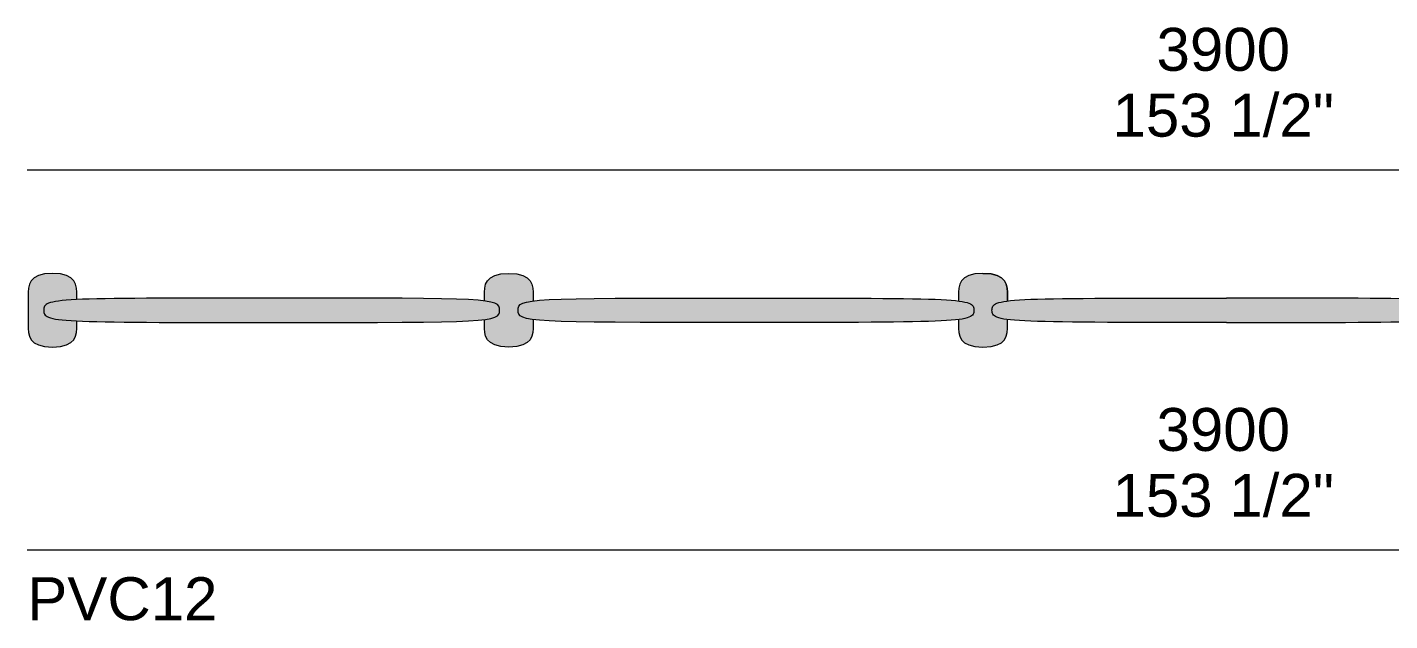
# Model space of a CAD drawing. Header units: millimetres. Extents: x -23380 to 52531, y -5628 to 1041.
# Drawn here: x 24420 to 26639, y -1825 to -857 of the extents above; entities that cross this region are included whole.
import ezdxf

# ---------------------------------------------------------------- set-up
doc = ezdxf.new("R2010")
doc.units = ezdxf.units.MM
for name, color, linetype, lineweight in [('dimensions', 7, 'Continuous', 5), ('drawing', 7, 'Continuous', 5), ('hatch', 9, 'Continuous', 5), ('product codes', 7, 'Continuous', 5)]:
    doc.layers.add(name, color=color, linetype=linetype, lineweight=lineweight)
doc.styles.add('Poliform mm', font='arial.ttf')
doc.styles.add('Poliform pollici', font='arial.ttf')

msp = doc.modelspace()

# ---------------------------------------------------------------- hatches: boundary and pattern name
at = {"layer": 'hatch'}
for points in [[(24501, -1301.4), (24501, -1292.4), (24500.9, -1289.2), (24500.9, -1287.6), (24500.8, -1285.9), (24500.6, -1284.3), (24500.4, -1282.7), (24500.3, -1282), (24500.1, -1281.2), (24500, -1280.4), (24499.8, -1279.6), (24499.6, -1278.8), (24499.4, -1278.1), (24499.2, -1277.3), (24498.9, -1276.6), (24498.6, -1275.8), (24498.3, -1275.1), (24498, -1274.4), (24497.7, -1273.6), (24497.5, -1273.3), (24497.3, -1272.9), (24497.1, -1272.6), (24496.9, -1272.2), (24496.7, -1271.9), (24496.5, -1271.6), (24496.3, -1271.2), (24496, -1270.9), (24495.8, -1270.6), (24495.6, -1270.2), (24495.3, -1269.9), (24495, -1269.6), (24494.8, -1269.3), (24494.5, -1269), (24494.2, -1268.6), (24493.9, -1268.3), (24493.6, -1268), (24493.3, -1267.7), (24493, -1267.4), (24492.7, -1267.1), (24492.4, -1266.9), (24492, -1266.6), (24491.7, -1266.3), (24491.3, -1266), (24490.9, -1265.7), (24490.6, -1265.5), (24490.2, -1265.2), (24489.8, -1264.9), (24489.4, -1264.7), (24488.9, -1264.4), (24488.5, -1264.2), (24488.1, -1264), (24487.6, -1263.7), (24487.2, -1263.5), (24486.2, -1263), (24485.3, -1262.6), (24484.2, -1262.2), (24483.2, -1261.8), (24482, -1261.4), (24480.9, -1261.1), (24479.7, -1260.8), (24478.4, -1260.5), (24477.1, -1260.2), (24475.8, -1259.9), (24474.4, -1259.7), (24472.9, -1259.5), (24471.4, -1259.3), (24469.8, -1259.2), (24468.2, -1259), (24466.6, -1258.9), (24464.8, -1258.9), (24461.2, -1258.8), (24457.6, -1258.9), (24455.9, -1258.9), (24454.2, -1259), (24452.6, -1259.2), (24451.1, -1259.3), (24449.6, -1259.5), (24448.1, -1259.7), (24446.7, -1259.9), (24445.3, -1260.2), (24444, -1260.5), (24442.8, -1260.8), (24441.6, -1261.1), (24440.4, -1261.4), (24439.3, -1261.8), (24438.2, -1262.2), (24437.2, -1262.6), (24436.2, -1263), (24435.3, -1263.5), (24434.8, -1263.7), (24434.4, -1264), (24433.9, -1264.2), (24433.5, -1264.4), (24433.1, -1264.7), (24432.7, -1264.9), (24432.3, -1265.2), (24431.9, -1265.5), (24431.5, -1265.7), (24431.2, -1266), (24430.8, -1266.3), (24430.5, -1266.6), (24430.1, -1266.9), (24429.8, -1267.1), (24429.5, -1267.4), (24429.1, -1267.7), (24428.8, -1268), (24428.5, -1268.3), (24428.2, -1268.6), (24428, -1269), (24427.7, -1269.3), (24427.4, -1269.6), (24427.2, -1269.9), (24426.9, -1270.2), (24426.7, -1270.6), (24426.4, -1270.9), (24426.2, -1271.2), (24426, -1271.6), (24425.8, -1271.9), (24425.5, -1272.2), (24425.3, -1272.6), (24425.2, -1272.9), (24425, -1273.3), (24424.8, -1273.6), (24424.4, -1274.4), (24424.1, -1275.1), (24423.8, -1275.8), (24423.5, -1276.6), (24423.3, -1277.3), (24423.1, -1278.1), (24422.9, -1278.8), (24422.7, -1279.6), (24422.5, -1280.4), (24422.3, -1281.2), (24422.2, -1282), (24422.1, -1282.7), (24421.9, -1284.3), (24421.7, -1285.9), (24421.6, -1287.6), (24421.5, -1289.2), (24421.5, -1292.4), (24421.5, -1345.7), (24421.5, -1348.9), (24421.6, -1350.5), (24421.7, -1352), (24421.9, -1353.6), (24422, -1354.4), (24422.1, -1355.2), (24422.2, -1356), (24422.3, -1356.8), (24422.5, -1357.5), (24422.7, -1358.3), (24422.9, -1359.1), (24423.1, -1359.8), (24423.3, -1360.6), (24423.5, -1361.3), (24423.8, -1362), (24424.1, -1362.8), (24424.4, -1363.5), (24424.8, -1364.2), (24425, -1364.5), (24425.2, -1364.9), (24425.3, -1365.2), (24425.5, -1365.6), (24425.8, -1365.9), (24426, -1366.2), (24426.2, -1366.6), (24426.4, -1366.9), (24426.7, -1367.2), (24426.9, -1367.5), (24427.2, -1367.9), (24427.4, -1368.2), (24427.7, -1368.5), (24428, -1368.8), (24428.2, -1369.1), (24428.5, -1369.4), (24428.8, -1369.7), (24429.1, -1370), (24429.5, -1370.3), (24429.8, -1370.6), (24430.1, -1370.9), (24430.5, -1371.2), (24430.8, -1371.4), (24431.2, -1371.7), (24431.5, -1372), (24431.9, -1372.2), (24432.3, -1372.5), (24432.7, -1372.8), (24433.1, -1373), (24433.5, -1373.3), (24433.9, -1373.5), (24434.4, -1373.7), (24435.3, -1374.2), (24436.2, -1374.6), (24437.2, -1375.1), (24438.2, -1375.5), (24439.3, -1375.9), (24440.4, -1376.2), (24441.6, -1376.6), (24442.8, -1376.9), (24444, -1377.2), (24445.3, -1377.5), (24446.7, -1377.7), (24448.1, -1377.9), (24449.6, -1378.1), (24451.1, -1378.3), (24452.6, -1378.5), (24454.2, -1378.6), (24455.9, -1378.7), (24457.6, -1378.7), (24461.2, -1378.8), (24464.8, -1378.7), (24466.6, -1378.7), (24468.2, -1378.6), (24469.8, -1378.5), (24471.4, -1378.3), (24472.9, -1378.1), (24474.4, -1377.9), (24475.8, -1377.7), (24477.1, -1377.5), (24478.4, -1377.2), (24479.7, -1376.9), (24480.9, -1376.6), (24482, -1376.2), (24483.2, -1375.9), (24484.2, -1375.5), (24485.3, -1375.1), (24486.2, -1374.6), (24487.2, -1374.2), (24488.1, -1373.7), (24488.5, -1373.5), (24488.9, -1373.3), (24489.4, -1373), (24489.8, -1372.8), (24490.2, -1372.5), (24490.6, -1372.2), (24490.9, -1372), (24491.3, -1371.7), (24491.7, -1371.4), (24492, -1371.2), (24492.4, -1370.9), (24492.7, -1370.6), (24493, -1370.3), (24493.3, -1370), (24493.6, -1369.7), (24493.9, -1369.4), (24494.2, -1369.1), (24494.5, -1368.8), (24494.8, -1368.5), (24495, -1368.2), (24495.3, -1367.9), (24495.6, -1367.5), (24495.8, -1367.2), (24496, -1366.9), (24496.3, -1366.6), (24496.5, -1366.2), (24496.7, -1365.9), (24496.9, -1365.6), (24497.1, -1365.2), (24497.3, -1364.9), (24497.5, -1364.5), (24497.7, -1364.2), (24498, -1363.5), (24498.3, -1362.8), (24498.6, -1362), (24498.9, -1361.3), (24499.2, -1360.6), (24499.4, -1359.8), (24499.6, -1359.1), (24499.8, -1358.3), (24500, -1357.5), (24500.1, -1356.8), (24500.3, -1356), (24500.4, -1355.2), (24500.5, -1354.4), (24500.6, -1353.6), (24500.8, -1352), (24500.9, -1350.5), (24500.9, -1348.9), (24501, -1345.7), (24501, -1336.3), (24484.2, -1335.3), (24477.3, -1334.6), (24471.3, -1333.9), (24468.6, -1333.6), (24466.1, -1333.2), (24463.8, -1332.8), (24461.7, -1332.3), (24459.8, -1331.9), (24458.9, -1331.6), (24458.1, -1331.4), (24457.3, -1331.2), (24456.5, -1330.9), (24455.7, -1330.7), (24455, -1330.4), (24454.4, -1330.1), (24453.8, -1329.9), (24453.2, -1329.6), (24452.6, -1329.3), (24452.1, -1329), (24451.8, -1328.9), (24451.6, -1328.7), (24451.4, -1328.6), (24451.1, -1328.4), (24450.9, -1328.3), (24450.7, -1328.1), (24450.5, -1328), (24450.3, -1327.8), (24450.1, -1327.6), (24449.9, -1327.5), (24449.8, -1327.3), (24449.6, -1327.2), (24449.4, -1327), (24449.3, -1326.8), (24449.1, -1326.7), (24449, -1326.5), (24448.8, -1326.3), (24448.7, -1326.2), (24448.6, -1326), (24448.5, -1325.8), (24448.3, -1325.6), (24448.2, -1325.5), (24448.1, -1325.3), (24448, -1325.1), (24447.9, -1324.9), (24447.8, -1324.7), (24447.8, -1324.5), (24447.7, -1324.3), (24447.6, -1324.2), (24447.5, -1324), (24447.5, -1323.8), (24447.4, -1323.6), (24447.3, -1323.4), (24447.3, -1323.2), (24447.2, -1323), (24447.2, -1322.8), (24447.1, -1322.6), (24447.1, -1322.4), (24447, -1322), (24447, -1321.5), (24446.9, -1321.1), (24446.9, -1320.7), (24446.9, -1320.2), (24446.9, -1319.8), (24446.8, -1318.9), (24446.9, -1317.9), (24446.9, -1317.5), (24446.9, -1317), (24446.9, -1316.6), (24447, -1316.2), (24447, -1315.8), (24447.1, -1315.3), (24447.1, -1315.1), (24447.2, -1314.9), (24447.2, -1314.7), (24447.3, -1314.5), (24447.3, -1314.3), (24447.4, -1314.1), (24447.5, -1313.9), (24447.5, -1313.7), (24447.6, -1313.6), (24447.7, -1313.4), (24447.8, -1313.2), (24447.8, -1313), (24447.9, -1312.8), (24448, -1312.6), (24448.1, -1312.4), (24448.2, -1312.3), (24448.3, -1312.1), (24448.5, -1311.9), (24448.6, -1311.7), (24448.7, -1311.6), (24448.8, -1311.4), (24449, -1311.2), (24449.1, -1311), (24449.3, -1310.9), (24449.4, -1310.7), (24449.6, -1310.5), (24449.8, -1310.4), (24449.9, -1310.2), (24450.1, -1310.1), (24450.3, -1309.9), (24450.5, -1309.7), (24450.7, -1309.6), (24450.9, -1309.4), (24451.1, -1309.3), (24451.4, -1309.1), (24451.6, -1309), (24451.8, -1308.8), (24452.1, -1308.7), (24452.6, -1308.4), (24453.2, -1308.1), (24453.8, -1307.8), (24454.4, -1307.6), (24455, -1307.3), (24455.7, -1307), (24456.5, -1306.8), (24457.3, -1306.5), (24458.1, -1306.3), (24458.9, -1306.1), (24459.8, -1305.8), (24461.7, -1305.4), (24463.8, -1304.9), (24466.1, -1304.5), (24468.6, -1304.1), (24471.3, -1303.8), (24477.3, -1303.1), (24484.2, -1302.5)], [(25164.6, -1334.1), (25164.6, -1345.7), (25164.7, -1348.9), (25164.8, -1350.5), (25164.9, -1352), (25165.1, -1353.6), (25165.1, -1354.4), (25165.3, -1355.2), (25165.4, -1356), (25165.5, -1356.8), (25165.7, -1357.5), (25165.8, -1358.3), (25166, -1359.1), (25166.3, -1359.8), (25166.5, -1360.6), (25166.7, -1361.3), (25167, -1362), (25167.3, -1362.8), (25167.6, -1363.5), (25168, -1364.2), (25168.1, -1364.5), (25168.3, -1364.9), (25168.5, -1365.2), (25168.7, -1365.6), (25168.9, -1365.9), (25169.2, -1366.2), (25169.4, -1366.6), (25169.6, -1366.9), (25169.8, -1367.2), (25170.1, -1367.5), (25170.3, -1367.9), (25170.6, -1368.2), (25170.9, -1368.5), (25171.1, -1368.8), (25171.4, -1369.1), (25171.7, -1369.4), (25172, -1369.7), (25172.3, -1370), (25172.6, -1370.3), (25173, -1370.6), (25173.3, -1370.9), (25173.6, -1371.2), (25174, -1371.4), (25174.3, -1371.7), (25174.7, -1372), (25175.1, -1372.2), (25175.5, -1372.5), (25175.9, -1372.8), (25176.3, -1373), (25176.7, -1373.3), (25177.1, -1373.5), (25177.6, -1373.7), (25178.5, -1374.2), (25179.4, -1374.6), (25180.4, -1375.1), (25181.4, -1375.5), (25182.5, -1375.9), (25183.6, -1376.2), (25184.8, -1376.6), (25186, -1376.9), (25187.2, -1377.2), (25188.5, -1377.5), (25189.9, -1377.7), (25191.3, -1377.9), (25192.7, -1378.1), (25194.2, -1378.3), (25195.8, -1378.5), (25197.4, -1378.6), (25199.1, -1378.7), (25200.8, -1378.7), (25204.4, -1378.8), (25208, -1378.7), (25209.8, -1378.7), (25211.4, -1378.6), (25213, -1378.5), (25214.6, -1378.3), (25216.1, -1378.1), (25217.6, -1377.9), (25219, -1377.7), (25220.3, -1377.5), (25221.6, -1377.2), (25222.9, -1376.9), (25224.1, -1376.6), (25225.2, -1376.2), (25226.3, -1375.9), (25227.4, -1375.5), (25228.4, -1375.1), (25229.4, -1374.6), (25230.4, -1374.2), (25231.3, -1373.7), (25231.7, -1373.5), (25232.1, -1373.3), (25232.6, -1373), (25233, -1372.8), (25233.4, -1372.5), (25233.7, -1372.2), (25234.1, -1372), (25234.5, -1371.7), (25234.8, -1371.4), (25235.2, -1371.2), (25235.5, -1370.9), (25235.9, -1370.6), (25236.2, -1370.3), (25236.5, -1370), (25236.8, -1369.7), (25237.1, -1369.4), (25237.4, -1369.1), (25237.7, -1368.8), (25238, -1368.5), (25238.2, -1368.2), (25238.5, -1367.9), (25238.7, -1367.5), (25239, -1367.2), (25239.2, -1366.9), (25239.5, -1366.6), (25239.7, -1366.2), (25239.9, -1365.9), (25240.1, -1365.6), (25240.3, -1365.2), (25240.5, -1364.9), (25240.7, -1364.5), (25240.9, -1364.2), (25241.2, -1363.5), (25241.5, -1362.8), (25241.8, -1362), (25242.1, -1361.3), (25242.4, -1360.6), (25242.6, -1359.8), (25242.8, -1359.1), (25243, -1358.3), (25243.2, -1357.5), (25243.3, -1356.8), (25243.5, -1356), (25243.6, -1355.2), (25243.7, -1354.4), (25243.8, -1353.6), (25243.9, -1352), (25244, -1350.5), (25244.1, -1348.9), (25244.2, -1345.7), (25244.2, -1334.1), (25240.2, -1333.6), (25236.7, -1333), (25235.1, -1332.6), (25233.6, -1332.3), (25232.1, -1332), (25230.8, -1331.6), (25229.6, -1331.2), (25228.5, -1330.9), (25227.9, -1330.7), (25227.4, -1330.5), (25226.9, -1330.3), (25226.5, -1330), (25226, -1329.8), (25225.6, -1329.6), (25225.2, -1329.4), (25224.8, -1329.2), (25224.4, -1329), (25224, -1328.7), (25223.7, -1328.5), (25223.4, -1328.3), (25223.1, -1328), (25222.8, -1327.8), (25222.6, -1327.7), (25222.5, -1327.6), (25222.4, -1327.4), (25222.2, -1327.3), (25222.1, -1327.2), (25222, -1327.1), (25221.9, -1326.9), (25221.8, -1326.8), (25221.7, -1326.7), (25221.5, -1326.6), (25221.4, -1326.4), (25221.3, -1326.3), (25221.2, -1326.2), (25221.2, -1326), (25221.1, -1325.9), (25221, -1325.8), (25220.9, -1325.6), (25220.8, -1325.5), (25220.7, -1325.4), (25220.7, -1325.2), (25220.6, -1325.1), (25220.5, -1324.9), (25220.4, -1324.8), (25220.4, -1324.6), (25220.3, -1324.5), (25220.3, -1324.4), (25220.1, -1324.1), (25220, -1323.8), (25220, -1323.5), (25219.9, -1323.2), (25219.8, -1322.9), (25219.7, -1322.6), (25219.7, -1322.2), (25219.6, -1321.9), (25219.6, -1321.6), (25219.6, -1321.3), (25219.5, -1320.9), (25219.5, -1320.3), (25219.5, -1319.6), (25219.4, -1318.9), (25219.5, -1318.1), (25219.5, -1317.5), (25219.5, -1316.8), (25219.6, -1316.4), (25219.6, -1316.1), (25219.6, -1315.8), (25219.7, -1315.5), (25219.7, -1315.2), (25219.8, -1314.8), (25219.9, -1314.5), (25220, -1314.2), (25220, -1313.9), (25220.1, -1313.6), (25220.3, -1313.3), (25220.3, -1313.2), (25220.4, -1313.1), (25220.4, -1312.9), (25220.5, -1312.8), (25220.6, -1312.6), (25220.7, -1312.5), (25220.7, -1312.4), (25220.8, -1312.2), (25220.9, -1312.1), (25221, -1311.9), (25221.1, -1311.8), (25221.2, -1311.7), (25221.2, -1311.5), (25221.3, -1311.4), (25221.4, -1311.3), (25221.5, -1311.2), (25221.7, -1311), (25221.8, -1310.9), (25221.9, -1310.8), (25222, -1310.6), (25222.1, -1310.5), (25222.2, -1310.4), (25222.4, -1310.3), (25222.5, -1310.1), (25222.6, -1310), (25222.8, -1309.9), (25223.1, -1309.7), (25223.4, -1309.4), (25223.7, -1309.2), (25224, -1309), (25224.4, -1308.7), (25224.8, -1308.5), (25225.2, -1308.3), (25225.6, -1308.1), (25226, -1307.9), (25226.5, -1307.7), (25226.9, -1307.5), (25227.4, -1307.3), (25227.9, -1307.1), (25228.5, -1306.9), (25229.6, -1306.5), (25230.8, -1306.1), (25232.1, -1305.8), (25233.6, -1305.4), (25235.1, -1305.1), (25236.7, -1304.8), (25240.2, -1304.1), (25244.2, -1303.6), (25244.2, -1295.6), (25244.2, -1292.4), (25244.1, -1289.2), (25244, -1287.6), (25243.9, -1285.9), (25243.8, -1284.3), (25243.6, -1282.7), (25243.5, -1282), (25243.3, -1281.2), (25243.2, -1280.4), (25243, -1279.6), (25242.8, -1278.8), (25242.6, -1278.1), (25242.4, -1277.3), (25242.1, -1276.6), (25241.8, -1275.8), (25241.5, -1275.1), (25241.2, -1274.4), (25240.9, -1273.6), (25240.7, -1273.3), (25240.5, -1272.9), (25240.3, -1272.6), (25240.1, -1272.2), (25239.9, -1271.9), (25239.7, -1271.6), (25239.5, -1271.2), (25239.2, -1270.9), (25239, -1270.6), (25238.7, -1270.2), (25238.5, -1269.9), (25238.2, -1269.6), (25238, -1269.3), (25237.7, -1269), (25237.4, -1268.6), (25237.1, -1268.3), (25236.8, -1268), (25236.5, -1267.7), (25236.2, -1267.4), (25235.9, -1267.1), (25235.5, -1266.9), (25235.2, -1266.6), (25234.8, -1266.3), (25234.5, -1266), (25234.1, -1265.7), (25233.7, -1265.5), (25233.4, -1265.2), (25233, -1264.9), (25232.6, -1264.7), (25232.1, -1264.4), (25231.7, -1264.2), (25231.3, -1264), (25230.8, -1263.7), (25230.4, -1263.5), (25229.4, -1263), (25228.4, -1262.6), (25227.4, -1262.2), (25226.3, -1261.8), (25225.2, -1261.4), (25224.1, -1261.1), (25222.9, -1260.8), (25221.6, -1260.5), (25220.3, -1260.2), (25219, -1259.9), (25217.6, -1259.7), (25216.1, -1259.5), (25214.6, -1259.3), (25213, -1259.2), (25211.4, -1259), (25209.8, -1258.9), (25208, -1258.9), (25204.4, -1258.8), (25200.8, -1258.9), (25199.1, -1258.9), (25197.4, -1259), (25195.8, -1259.2), (25194.2, -1259.3), (25192.7, -1259.5), (25191.3, -1259.7), (25189.9, -1259.9), (25188.5, -1260.2), (25187.2, -1260.5), (25186, -1260.8), (25184.8, -1261.1), (25183.6, -1261.4), (25182.5, -1261.8), (25181.4, -1262.2), (25180.4, -1262.6), (25179.4, -1263), (25178.5, -1263.5), (25178, -1263.7), (25177.6, -1264), (25177.1, -1264.2), (25176.7, -1264.4), (25176.3, -1264.7), (25175.9, -1264.9), (25175.5, -1265.2), (25175.1, -1265.5), (25174.7, -1265.7), (25174.3, -1266), (25174, -1266.3), (25173.6, -1266.6), (25173.3, -1266.9), (25173, -1267.1), (25172.6, -1267.4), (25172.3, -1267.7), (25172, -1268), (25171.7, -1268.3), (25171.4, -1268.6), (25171.1, -1269), (25170.9, -1269.3), (25170.6, -1269.6), (25170.3, -1269.9), (25170.1, -1270.2), (25169.8, -1270.6), (25169.6, -1270.9), (25169.4, -1271.2), (25169.2, -1271.6), (25168.9, -1271.9), (25168.7, -1272.2), (25168.5, -1272.6), (25168.3, -1272.9), (25168.1, -1273.3), (25168, -1273.6), (25167.6, -1274.4), (25167.3, -1275.1), (25167, -1275.8), (25166.7, -1276.6), (25166.5, -1277.3), (25166.3, -1278.1), (25166, -1278.8), (25165.8, -1279.6), (25165.7, -1280.4), (25165.5, -1281.2), (25165.4, -1282), (25165.3, -1282.7), (25165.1, -1284.3), (25164.9, -1285.9), (25164.8, -1287.6), (25164.7, -1289.2), (25164.6, -1292.4), (25164.6, -1303.6), (25168.6, -1304.1), (25172.2, -1304.8), (25173.8, -1305.1), (25175.3, -1305.4), (25176.7, -1305.8), (25178, -1306.1), (25179.2, -1306.5), (25180.4, -1306.9), (25180.9, -1307.1), (25181.4, -1307.3), (25181.9, -1307.5), (25182.4, -1307.7), (25182.8, -1307.9), (25183.2, -1308.1), (25183.7, -1308.3), (25184.1, -1308.5), (25184.4, -1308.7), (25184.8, -1309), (25185.1, -1309.2), (25185.5, -1309.4), (25185.8, -1309.7), (25186.1, -1309.9), (25186.2, -1310), (25186.3, -1310.1), (25186.5, -1310.3), (25186.6, -1310.4), (25186.7, -1310.5), (25186.8, -1310.6), (25187, -1310.8), (25187.1, -1310.9), (25187.2, -1311), (25187.3, -1311.2), (25187.4, -1311.3), (25187.5, -1311.4), (25187.6, -1311.5), (25187.7, -1311.7), (25187.8, -1311.8), (25187.9, -1311.9), (25187.9, -1312.1), (25188, -1312.2), (25188.1, -1312.4), (25188.2, -1312.5), (25188.3, -1312.6), (25188.3, -1312.8), (25188.4, -1312.9), (25188.5, -1313.1), (25188.5, -1313.2), (25188.6, -1313.3), (25188.7, -1313.6), (25188.8, -1313.9), (25188.9, -1314.2), (25189, -1314.5), (25189, -1314.8), (25189.1, -1315.2), (25189.2, -1315.5), (25189.2, -1315.8), (25189.3, -1316.1), (25189.3, -1316.4), (25189.3, -1316.8), (25189.4, -1317.5), (25189.4, -1318.1), (25189.4, -1318.9), (25189.4, -1319.6), (25189.4, -1320.3), (25189.3, -1320.9), (25189.3, -1321.3), (25189.3, -1321.6), (25189.2, -1321.9), (25189.2, -1322.2), (25189.1, -1322.6), (25189, -1322.9), (25189, -1323.2), (25188.9, -1323.5), (25188.8, -1323.8), (25188.7, -1324.1), (25188.6, -1324.4), (25188.5, -1324.5), (25188.5, -1324.6), (25188.4, -1324.8), (25188.3, -1324.9), (25188.3, -1325.1), (25188.2, -1325.2), (25188.1, -1325.4), (25188, -1325.5), (25187.9, -1325.6), (25187.9, -1325.8), (25187.8, -1325.9), (25187.7, -1326), (25187.6, -1326.2), (25187.5, -1326.3), (25187.4, -1326.4), (25187.3, -1326.6), (25187.2, -1326.7), (25187.1, -1326.8), (25187, -1326.9), (25186.8, -1327.1), (25186.7, -1327.2), (25186.6, -1327.3), (25186.5, -1327.4), (25186.3, -1327.6), (25186.2, -1327.7), (25186.1, -1327.8), (25185.8, -1328), (25185.5, -1328.3), (25185.1, -1328.5), (25184.8, -1328.7), (25184.4, -1329), (25184.1, -1329.2), (25183.7, -1329.4), (25183.2, -1329.6), (25182.8, -1329.8), (25182.4, -1330), (25181.9, -1330.3), (25181.4, -1330.5), (25180.9, -1330.7), (25180.4, -1330.9), (25179.2, -1331.2), (25178, -1331.6), (25176.7, -1332), (25175.3, -1332.3), (25173.8, -1332.6), (25172.2, -1333), (25168.6, -1333.6)], [(25936.9, -1334), (25936.9, -1345.7), (25937, -1348.9), (25937.1, -1350.5), (25937.2, -1352), (25937.3, -1353.6), (25937.4, -1354.4), (25937.6, -1355.2), (25937.7, -1356), (25937.8, -1356.8), (25938, -1357.5), (25938.1, -1358.3), (25938.3, -1359.1), (25938.5, -1359.8), (25938.8, -1360.6), (25939, -1361.3), (25939.3, -1362), (25939.6, -1362.8), (25939.9, -1363.5), (25940.3, -1364.2), (25940.4, -1364.5), (25940.6, -1364.9), (25940.8, -1365.2), (25941, -1365.6), (25941.2, -1365.9), (25941.4, -1366.2), (25941.7, -1366.6), (25941.9, -1366.9), (25942.1, -1367.2), (25942.4, -1367.5), (25942.6, -1367.9), (25942.9, -1368.2), (25943.2, -1368.5), (25943.4, -1368.8), (25943.7, -1369.1), (25944, -1369.4), (25944.3, -1369.7), (25944.6, -1370), (25944.9, -1370.3), (25945.3, -1370.6), (25945.6, -1370.9), (25945.9, -1371.2), (25946.3, -1371.4), (25946.6, -1371.7), (25947, -1372), (25947.4, -1372.2), (25947.8, -1372.5), (25948.2, -1372.8), (25948.6, -1373), (25949, -1373.3), (25949.4, -1373.5), (25949.9, -1373.7), (25950.8, -1374.2), (25951.7, -1374.6), (25952.7, -1375.1), (25953.7, -1375.5), (25954.8, -1375.9), (25955.9, -1376.2), (25957.1, -1376.6), (25958.3, -1376.9), (25959.5, -1377.2), (25960.8, -1377.5), (25962.2, -1377.7), (25963.6, -1377.9), (25965, -1378.1), (25966.5, -1378.3), (25968.1, -1378.5), (25969.7, -1378.6), (25971.4, -1378.7), (25973.1, -1378.7), (25976.7, -1378.8), (25980.3, -1378.7), (25982, -1378.7), (25983.7, -1378.6), (25985.3, -1378.5), (25986.9, -1378.3), (25988.4, -1378.1), (25989.8, -1377.9), (25991.2, -1377.7), (25992.6, -1377.5), (25993.9, -1377.2), (25995.1, -1376.9), (25996.4, -1376.6), (25997.5, -1376.2), (25998.6, -1375.9), (25999.7, -1375.5), (26000.7, -1375.1), (26001.7, -1374.6), (26002.7, -1374.2), (26003.6, -1373.7), (26004, -1373.5), (26004.4, -1373.3), (26004.8, -1373), (26005.2, -1372.8), (26005.6, -1372.5), (26006, -1372.2), (26006.4, -1372), (26006.8, -1371.7), (26007.1, -1371.4), (26007.5, -1371.2), (26007.8, -1370.9), (26008.2, -1370.6), (26008.5, -1370.3), (26008.8, -1370), (26009.1, -1369.7), (26009.4, -1369.4), (26009.7, -1369.1), (26010, -1368.8), (26010.3, -1368.5), (26010.5, -1368.2), (26010.8, -1367.9), (26011, -1367.5), (26011.3, -1367.2), (26011.5, -1366.9), (26011.7, -1366.6), (26012, -1366.2), (26012.2, -1365.9), (26012.4, -1365.6), (26012.6, -1365.2), (26012.8, -1364.9), (26013, -1364.5), (26013.2, -1364.2), (26013.5, -1363.5), (26013.8, -1362.8), (26014.1, -1362), (26014.4, -1361.3), (26014.6, -1360.6), (26014.9, -1359.8), (26015.1, -1359.1), (26015.3, -1358.3), (26015.4, -1357.5), (26015.6, -1356.8), (26015.7, -1356), (26015.9, -1355.2), (26016, -1354.4), (26016.1, -1353.6), (26016.2, -1352), (26016.3, -1350.5), (26016.4, -1348.9), (26016.5, -1345.7), (26016.5, -1334), (26012.4, -1333.5), (26008.8, -1332.8), (26007.2, -1332.5), (26005.7, -1332.2), (26004.2, -1331.8), (26002.9, -1331.5), (26001.7, -1331.1), (26000.5, -1330.7), (26000, -1330.5), (25999.5, -1330.3), (25999, -1330.1), (25998.5, -1329.9), (25998, -1329.7), (25997.6, -1329.5), (25997.2, -1329.3), (25996.8, -1329.1), (25996.4, -1328.9), (25996, -1328.6), (25995.7, -1328.4), (25995.4, -1328.2), (25995.1, -1328), (25994.8, -1327.7), (25994.6, -1327.6), (25994.5, -1327.5), (25994.4, -1327.3), (25994.2, -1327.2), (25994.1, -1327.1), (25994, -1327), (25993.9, -1326.9), (25993.7, -1326.7), (25993.6, -1326.6), (25993.5, -1326.5), (25993.4, -1326.3), (25993.3, -1326.2), (25993.2, -1326.1), (25993.1, -1326), (25993, -1325.8), (25993, -1325.7), (25992.9, -1325.5), (25992.8, -1325.4), (25992.7, -1325.3), (25992.6, -1325.1), (25992.6, -1325), (25992.5, -1324.9), (25992.4, -1324.7), (25992.4, -1324.6), (25992.3, -1324.4), (25992.2, -1324.3), (25992.2, -1324.2), (25992.1, -1324), (25992, -1323.7), (25991.9, -1323.4), (25991.9, -1323.1), (25991.8, -1322.8), (25991.7, -1322.5), (25991.7, -1322.2), (25991.6, -1321.9), (25991.6, -1321.6), (25991.5, -1321.2), (25991.5, -1320.9), (25991.5, -1320.2), (25991.4, -1319.6), (25991.4, -1318.9), (25991.4, -1318.2), (25991.5, -1317.5), (25991.5, -1316.8), (25991.5, -1316.5), (25991.6, -1316.2), (25991.6, -1315.8), (25991.7, -1315.5), (25991.7, -1315.2), (25991.8, -1314.9), (25991.9, -1314.6), (25991.9, -1314.3), (25992, -1314), (25992.1, -1313.7), (25992.2, -1313.6), (25992.2, -1313.4), (25992.3, -1313.3), (25992.4, -1313.1), (25992.4, -1313), (25992.5, -1312.8), (25992.6, -1312.7), (25992.6, -1312.6), (25992.7, -1312.4), (25992.8, -1312.3), (25992.9, -1312.2), (25993, -1312), (25993, -1311.9), (25993.1, -1311.8), (25993.2, -1311.6), (25993.3, -1311.5), (25993.4, -1311.4), (25993.5, -1311.2), (25993.6, -1311.1), (25993.7, -1311), (25993.9, -1310.9), (25994, -1310.7), (25994.1, -1310.6), (25994.2, -1310.5), (25994.4, -1310.4), (25994.5, -1310.2), (25994.6, -1310.1), (25994.8, -1310), (25995.1, -1309.8), (25995.4, -1309.5), (25995.7, -1309.3), (25996.1, -1309.1), (25996.4, -1308.8), (25996.8, -1308.6), (25997.2, -1308.4), (25997.6, -1308.2), (25998, -1308), (25998.5, -1307.8), (25999, -1307.6), (25999.5, -1307.4), (26000, -1307.2), (26000.5, -1307), (26001.7, -1306.6), (26002.9, -1306.2), (26004.3, -1305.9), (26005.7, -1305.5), (26007.2, -1305.2), (26008.8, -1304.9), (26012.4, -1304.3), (26016.5, -1303.7), (26016.5, -1295.6), (26016.4, -1289.9), (26016.4, -1288.5), (26016.3, -1287.1), (26016.2, -1285.7), (26016.1, -1284.2), (26015.9, -1282.8), (26015.7, -1281.4), (26015.5, -1280.7), (26015.4, -1280.1), (26015.2, -1279.4), (26015.1, -1278.7), (26014.9, -1278), (26014.7, -1277.4), (26014.4, -1276.7), (26014.2, -1276), (26013.9, -1275.4), (26013.7, -1274.7), (26013.4, -1274.1), (26013.1, -1273.5), (26012.7, -1272.9), (26012.4, -1272.2), (26012, -1271.6), (26011.6, -1271), (26011.2, -1270.5), (26010.8, -1269.9), (26010.3, -1269.3), (26009.8, -1268.8), (26009.3, -1268.2), (26008.8, -1267.7), (26008.2, -1267.2), (26007.6, -1266.7), (26007, -1266.2), (26006.3, -1265.7), (26005.7, -1265.2), (26004.9, -1264.8), (26004.2, -1264.3), (26003.4, -1263.9), (26002.6, -1263.5), (26001.8, -1263.1), (26000.9, -1262.7), (26000.1, -1262.3), (25999.1, -1262), (25998.2, -1261.6), (25997.2, -1261.3), (25996.1, -1261), (25995.1, -1260.7), (25993.9, -1260.5), (25992.8, -1260.2), (25991.6, -1260), (25990.4, -1259.8), (25989.1, -1259.6), (25987.7, -1259.4), (25986.3, -1259.3), (25984.8, -1259.1), (25983.3, -1259), (25980.1, -1258.9), (25976.7, -1258.8), (25973.1, -1258.9), (25971.4, -1258.9), (25969.7, -1259), (25968.1, -1259.2), (25966.5, -1259.3), (25965, -1259.5), (25963.6, -1259.7), (25962.2, -1259.9), (25960.8, -1260.2), (25959.5, -1260.5), (25958.3, -1260.8), (25957.1, -1261.1), (25955.9, -1261.4), (25954.8, -1261.8), (25953.7, -1262.2), (25952.7, -1262.6), (25951.7, -1263), (25950.8, -1263.5), (25950.3, -1263.7), (25949.9, -1264), (25949.4, -1264.2), (25949, -1264.4), (25948.6, -1264.7), (25948.2, -1264.9), (25947.8, -1265.2), (25947.4, -1265.5), (25947, -1265.7), (25946.6, -1266), (25946.3, -1266.3), (25945.9, -1266.6), (25945.6, -1266.9), (25945.3, -1267.1), (25944.9, -1267.4), (25944.6, -1267.7), (25944.3, -1268), (25944, -1268.3), (25943.7, -1268.6), (25943.4, -1269), (25943.2, -1269.3), (25942.9, -1269.6), (25942.6, -1269.9), (25942.4, -1270.2), (25942.1, -1270.6), (25941.9, -1270.9), (25941.7, -1271.2), (25941.4, -1271.6), (25941.2, -1271.9), (25941, -1272.2), (25940.8, -1272.6), (25940.6, -1272.9), (25940.4, -1273.3), (25940.3, -1273.6), (25939.9, -1274.4), (25939.6, -1275.1), (25939.3, -1275.8), (25939, -1276.6), (25938.8, -1277.3), (25938.5, -1278.1), (25938.3, -1278.8), (25938.1, -1279.6), (25938, -1280.4), (25937.8, -1281.2), (25937.7, -1282), (25937.6, -1282.7), (25937.3, -1284.3), (25937.2, -1285.9), (25937.1, -1287.6), (25937, -1289.2), (25936.9, -1292.4), (25936.9, -1303.7), (25941, -1304.3), (25944.6, -1304.9), (25946.2, -1305.2), (25947.7, -1305.5), (25949.2, -1305.9), (25950.5, -1306.2), (25951.7, -1306.6), (25952.9, -1307), (25953.4, -1307.2), (25953.9, -1307.4), (25954.4, -1307.6), (25954.9, -1307.8), (25955.4, -1308), (25955.8, -1308.2), (25956.2, -1308.4), (25956.6, -1308.6), (25957, -1308.8), (25957.4, -1309.1), (25957.7, -1309.3), (25958, -1309.5), (25958.4, -1309.8), (25958.6, -1310), (25958.8, -1310.1), (25958.9, -1310.2), (25959.1, -1310.4), (25959.2, -1310.5), (25959.3, -1310.6), (25959.4, -1310.7), (25959.6, -1310.9), (25959.7, -1311), (25959.8, -1311.1), (25959.9, -1311.2), (25960, -1311.4), (25960.1, -1311.5), (25960.2, -1311.6), (25960.3, -1311.8), (25960.4, -1311.9), (25960.5, -1312), (25960.6, -1312.2), (25960.6, -1312.3), (25960.7, -1312.4), (25960.8, -1312.6), (25960.9, -1312.7), (25960.9, -1312.8), (25961, -1313), (25961.1, -1313.1), (25961.1, -1313.3), (25961.2, -1313.4), (25961.2, -1313.6), (25961.3, -1313.7), (25961.4, -1314), (25961.5, -1314.3), (25961.6, -1314.6), (25961.6, -1314.9), (25961.7, -1315.2), (25961.8, -1315.5), (25961.8, -1315.8), (25961.9, -1316.2), (25961.9, -1316.5), (25961.9, -1316.8), (25962, -1317.5), (25962, -1318.2), (25962, -1318.9), (25962, -1319.6), (25962, -1320.2), (25961.9, -1320.9), (25961.9, -1321.2), (25961.9, -1321.6), (25961.8, -1321.9), (25961.8, -1322.2), (25961.7, -1322.5), (25961.6, -1322.8), (25961.6, -1323.1), (25961.5, -1323.4), (25961.4, -1323.7), (25961.3, -1324), (25961.2, -1324.2), (25961.2, -1324.3), (25961.1, -1324.4), (25961.1, -1324.6), (25961, -1324.7), (25960.9, -1324.9), (25960.9, -1325), (25960.8, -1325.1), (25960.7, -1325.3), (25960.6, -1325.4), (25960.6, -1325.5), (25960.5, -1325.7), (25960.4, -1325.8), (25960.3, -1325.9), (25960.2, -1326.1), (25960.1, -1326.2), (25960, -1326.3), (25959.9, -1326.5), (25959.8, -1326.6), (25959.7, -1326.7), (25959.6, -1326.9), (25959.4, -1327), (25959.3, -1327.1), (25959.2, -1327.2), (25959.1, -1327.3), (25958.9, -1327.5), (25958.8, -1327.6), (25958.6, -1327.7), (25958.4, -1327.9), (25958, -1328.2), (25957.7, -1328.4), (25957.4, -1328.6), (25957, -1328.9), (25956.6, -1329.1), (25956.2, -1329.3), (25955.8, -1329.5), (25955.4, -1329.7), (25954.9, -1329.9), (25954.4, -1330.1), (25953.9, -1330.3), (25953.4, -1330.5), (25952.9, -1330.7), (25951.7, -1331.1), (25950.5, -1331.5), (25949.2, -1331.8), (25947.7, -1332.2), (25946.2, -1332.5), (25944.6, -1332.8), (25941, -1333.5)], [(26016.5, -1303.7), (26016.4, -1289.9), (26016.4, -1288.5), (26016.3, -1287.1), (26016.2, -1285.7), (26016.1, -1284.2), (26015.9, -1282.8), (26015.7, -1281.4), (26015.5, -1280.7), (26015.4, -1280.1), (26015.2, -1279.4), (26015.1, -1278.7), (26014.9, -1278), (26014.7, -1277.3), (26014.4, -1276.7), (26014.2, -1276), (26013.9, -1275.4), (26013.7, -1274.7), (26013.4, -1274.1), (26013.1, -1273.5), (26012.7, -1272.9), (26012.4, -1272.2), (26012, -1271.6), (26011.6, -1271), (26011.2, -1270.5), (26010.8, -1269.9), (26010.3, -1269.3), (26009.8, -1268.8), (26009.3, -1268.2), (26008.8, -1267.7), (26008.2, -1267.2), (26007.6, -1266.7), (26007, -1266.2), (26006.3, -1265.7), (26005.7, -1265.2), (26004.9, -1264.8), (26004.2, -1264.3), (26003.4, -1263.9), (26002.6, -1263.5), (26001.8, -1263.1), (26000.9, -1262.7), (26000.1, -1262.3), (25999.1, -1262), (25998.2, -1261.6), (25997.2, -1261.3), (25996.1, -1261), (25995.1, -1260.7), (25993.9, -1260.5), (25992.8, -1260.2), (25991.6, -1260), (25990.4, -1259.8), (25989.1, -1259.6), (25990.4, -1259.8), (25991.6, -1260), (25992.8, -1260.2), (25993.9, -1260.5), (25995.1, -1260.7), (25996.1, -1261), (25997.2, -1261.3), (25998.2, -1261.6), (25999.1, -1262), (26000.1, -1262.3), (26000.9, -1262.7), (26001.8, -1263.1), (26002.6, -1263.5), (26003.4, -1263.9), (26004.2, -1264.3), (26004.9, -1264.8), (26005.7, -1265.2), (26006.3, -1265.7), (26007, -1266.2), (26007.6, -1266.7), (26008.2, -1267.2), (26008.8, -1267.7), (26009.3, -1268.2), (26009.8, -1268.8), (26010.3, -1269.3), (26010.8, -1269.9), (26011.2, -1270.5), (26011.6, -1271), (26012, -1271.6), (26012.4, -1272.2), (26012.7, -1272.9), (26013.1, -1273.5), (26013.4, -1274.1), (26013.7, -1274.7), (26013.9, -1275.4), (26014.2, -1276), (26014.4, -1276.7), (26014.7, -1277.4), (26014.9, -1278), (26015.1, -1278.7), (26015.2, -1279.4), (26015.4, -1280.1), (26015.5, -1280.7), (26015.7, -1281.4), (26015.9, -1282.8), (26016.1, -1284.2), (26016.2, -1285.7), (26016.3, -1287.1), (26016.4, -1288.5), (26016.4, -1289.9), (26016.5, -1303.7)], [(24446.8, -1318.9), (24446.9, -1319.8), (24446.9, -1320.2), (24446.9, -1320.7), (24446.9, -1321.1), (24447, -1321.5), (24447, -1322), (24447.1, -1322.4), (24447.1, -1322.6), (24447.2, -1322.8), (24447.2, -1323), (24447.3, -1323.2), (24447.3, -1323.4), (24447.4, -1323.6), (24447.5, -1323.8), (24447.5, -1324), (24447.6, -1324.2), (24447.7, -1324.3), (24447.8, -1324.5), (24447.8, -1324.7), (24447.9, -1324.9), (24448, -1325.1), (24448.1, -1325.3), (24448.2, -1325.5), (24448.3, -1325.6), (24448.5, -1325.8), (24448.6, -1326), (24448.7, -1326.2), (24448.8, -1326.3), (24449, -1326.5), (24449.1, -1326.7), (24449.3, -1326.8), (24449.4, -1327), (24449.6, -1327.2), (24449.8, -1327.3), (24449.9, -1327.5), (24450.1, -1327.6), (24450.3, -1327.8), (24450.5, -1328), (24450.7, -1328.1), (24450.9, -1328.3), (24451.1, -1328.4), (24451.4, -1328.6), (24451.6, -1328.7), (24451.8, -1328.9), (24452.1, -1329), (24452.6, -1329.3), (24453.2, -1329.6), (24453.8, -1329.9), (24454.4, -1330.1), (24455, -1330.4), (24455.7, -1330.7), (24456.5, -1330.9), (24457.3, -1331.2), (24458.1, -1331.4), (24458.9, -1331.6), (24459.8, -1331.9), (24461.7, -1332.3), (24463.8, -1332.8), (24466.1, -1333.2), (24468.6, -1333.6), (24471.3, -1333.9), (24477.3, -1334.6), (24484.2, -1335.3), (24501, -1336.3), (24547.6, -1337.7), (25062.9, -1338.2), (25126.9, -1336.8), (25148.6, -1335.7), (25157.3, -1334.9), (25164.6, -1334.1), (25168.6, -1333.6), (25172.2, -1333), (25173.8, -1332.6), (25175.3, -1332.3), (25176.7, -1332), (25178, -1331.6), (25179.2, -1331.2), (25180.4, -1330.9), (25180.9, -1330.7), (25181.4, -1330.5), (25181.9, -1330.3), (25182.4, -1330), (25182.8, -1329.8), (25183.2, -1329.6), (25183.7, -1329.4), (25184.1, -1329.2), (25184.4, -1329), (25184.8, -1328.7), (25185.1, -1328.5), (25185.5, -1328.3), (25185.8, -1328), (25186.1, -1327.8), (25186.2, -1327.7), (25186.3, -1327.6), (25186.5, -1327.4), (25186.6, -1327.3), (25186.7, -1327.2), (25186.8, -1327.1), (25187, -1326.9), (25187.1, -1326.8), (25187.2, -1326.7), (25187.3, -1326.6), (25187.4, -1326.4), (25187.5, -1326.3), (25187.6, -1326.2), (25187.7, -1326), (25187.8, -1325.9), (25187.9, -1325.8), (25187.9, -1325.6), (25188, -1325.5), (25188.1, -1325.4), (25188.2, -1325.2), (25188.3, -1325.1), (25188.3, -1324.9), (25188.4, -1324.8), (25188.5, -1324.6), (25188.5, -1324.5), (25188.6, -1324.4), (25188.7, -1324.1), (25188.8, -1323.8), (25188.9, -1323.5), (25189, -1323.2), (25189, -1322.9), (25189.1, -1322.6), (25189.2, -1322.2), (25189.2, -1321.9), (25189.3, -1321.6), (25189.3, -1321.3), (25189.3, -1320.9), (25189.4, -1320.3), (25189.4, -1319.6), (25189.4, -1318.9), (25189.4, -1318.1), (25189.4, -1317.5), (25189.3, -1316.8), (25189.3, -1316.4), (25189.3, -1316.1), (25189.2, -1315.8), (25189.2, -1315.5), (25189.1, -1315.2), (25189, -1314.8), (25189, -1314.5), (25188.9, -1314.2), (25188.8, -1313.9), (25188.7, -1313.6), (25188.6, -1313.3), (25188.5, -1313.2), (25188.5, -1313.1), (25188.4, -1312.9), (25188.3, -1312.8), (25188.3, -1312.6), (25188.2, -1312.5), (25188.1, -1312.4), (25188, -1312.2), (25187.9, -1312.1), (25187.9, -1311.9), (25187.8, -1311.8), (25187.7, -1311.7), (25187.6, -1311.5), (25187.5, -1311.4), (25187.4, -1311.3), (25187.3, -1311.2), (25187.2, -1311), (25187.1, -1310.9), (25187, -1310.8), (25186.8, -1310.6), (25186.7, -1310.5), (25186.6, -1310.4), (25186.5, -1310.3), (25186.3, -1310.1), (25186.2, -1310), (25186.1, -1309.9), (25185.8, -1309.7), (25185.5, -1309.4), (25185.1, -1309.2), (25184.8, -1309), (25184.4, -1308.7), (25184.1, -1308.5), (25183.7, -1308.3), (25183.2, -1308.1), (25182.8, -1307.9), (25182.4, -1307.7), (25181.9, -1307.5), (25181.4, -1307.3), (25180.9, -1307.1), (25180.4, -1306.9), (25179.2, -1306.5), (25178, -1306.1), (25176.7, -1305.8), (25175.3, -1305.4), (25173.8, -1305.1), (25172.2, -1304.8), (25168.6, -1304.1), (25164.6, -1303.6), (25157.3, -1302.8), (25148.6, -1302.1), (25126.9, -1300.9), (25062.9, -1299.5), (24547.6, -1300), (24501, -1301.4), (24484.2, -1302.5), (24477.3, -1303.1), (24471.3, -1303.8), (24468.6, -1304.1), (24466.1, -1304.5), (24463.8, -1304.9), (24461.7, -1305.4), (24459.8, -1305.8), (24458.9, -1306.1), (24458.1, -1306.3), (24457.3, -1306.5), (24456.5, -1306.8), (24455.7, -1307), (24455, -1307.3), (24454.4, -1307.6), (24453.8, -1307.8), (24453.2, -1308.1), (24452.6, -1308.4), (24452.1, -1308.7), (24451.8, -1308.8), (24451.6, -1309), (24451.4, -1309.1), (24451.1, -1309.3), (24450.9, -1309.4), (24450.7, -1309.6), (24450.5, -1309.7), (24450.3, -1309.9), (24450.1, -1310.1), (24449.9, -1310.2), (24449.8, -1310.4), (24449.6, -1310.5), (24449.4, -1310.7), (24449.3, -1310.9), (24449.1, -1311), (24449, -1311.2), (24448.8, -1311.4), (24448.7, -1311.6), (24448.6, -1311.7), (24448.5, -1311.9), (24448.3, -1312.1), (24448.2, -1312.3), (24448.1, -1312.4), (24448, -1312.6), (24447.9, -1312.8), (24447.8, -1313), (24447.8, -1313.2), (24447.7, -1313.4), (24447.6, -1313.6), (24447.5, -1313.7), (24447.5, -1313.9), (24447.4, -1314.1), (24447.3, -1314.3), (24447.3, -1314.5), (24447.2, -1314.7), (24447.2, -1314.9), (24447.1, -1315.1), (24447.1, -1315.3), (24447, -1315.8), (24447, -1316.2), (24446.9, -1316.6), (24446.9, -1317), (24446.9, -1317.5), (24446.9, -1317.9)], [(25962, -1318.9), (25962, -1318.2), (25962, -1317.5), (25961.9, -1316.8), (25961.9, -1316.5), (25961.9, -1316.2), (25961.8, -1315.8), (25961.8, -1315.5), (25961.7, -1315.2), (25961.6, -1314.9), (25961.6, -1314.6), (25961.5, -1314.3), (25961.4, -1314), (25961.3, -1313.7), (25961.2, -1313.6), (25961.2, -1313.4), (25961.1, -1313.3), (25961.1, -1313.1), (25961, -1313), (25960.9, -1312.8), (25960.9, -1312.7), (25960.8, -1312.6), (25960.7, -1312.4), (25960.6, -1312.3), (25960.6, -1312.2), (25960.5, -1312), (25960.4, -1311.9), (25960.3, -1311.8), (25960.2, -1311.6), (25960.1, -1311.5), (25960, -1311.4), (25959.9, -1311.2), (25959.8, -1311.1), (25959.7, -1311), (25959.6, -1310.9), (25959.4, -1310.7), (25959.3, -1310.6), (25959.2, -1310.5), (25959.1, -1310.4), (25958.9, -1310.2), (25958.8, -1310.1), (25958.6, -1310), (25958.4, -1309.8), (25958, -1309.5), (25957.7, -1309.3), (25957.4, -1309.1), (25957, -1308.8), (25956.6, -1308.6), (25956.2, -1308.4), (25955.8, -1308.2), (25955.4, -1308), (25954.9, -1307.8), (25954.4, -1307.6), (25953.9, -1307.4), (25953.4, -1307.2), (25952.9, -1307), (25951.7, -1306.6), (25950.5, -1306.2), (25949.2, -1305.9), (25947.7, -1305.5), (25946.2, -1305.2), (25944.6, -1304.9), (25941, -1304.3), (25936.9, -1303.7), (25929.3, -1302.9), (25920.2, -1302.1), (25897.4, -1301), (25829.7, -1299.5), (25345.9, -1299.5), (25282, -1300.9), (25260.2, -1302.1), (25251.6, -1302.8), (25244.2, -1303.6), (25240.2, -1304.1), (25236.7, -1304.8), (25235.1, -1305.1), (25233.6, -1305.4), (25232.1, -1305.8), (25230.8, -1306.1), (25229.6, -1306.5), (25228.5, -1306.9), (25227.9, -1307.1), (25227.4, -1307.3), (25226.9, -1307.5), (25226.5, -1307.7), (25226, -1307.9), (25225.6, -1308.1), (25225.2, -1308.3), (25224.8, -1308.5), (25224.4, -1308.7), (25224, -1309), (25223.7, -1309.2), (25223.4, -1309.4), (25223.1, -1309.7), (25222.8, -1309.9), (25222.6, -1310), (25222.5, -1310.1), (25222.4, -1310.3), (25222.2, -1310.4), (25222.1, -1310.5), (25222, -1310.6), (25221.9, -1310.8), (25221.8, -1310.9), (25221.7, -1311), (25221.5, -1311.2), (25221.4, -1311.3), (25221.3, -1311.4), (25221.2, -1311.5), (25221.2, -1311.7), (25221.1, -1311.8), (25221, -1311.9), (25220.9, -1312.1), (25220.8, -1312.2), (25220.7, -1312.4), (25220.7, -1312.5), (25220.6, -1312.6), (25220.5, -1312.8), (25220.4, -1312.9), (25220.4, -1313.1), (25220.3, -1313.2), (25220.3, -1313.3), (25220.1, -1313.6), (25220, -1313.9), (25220, -1314.2), (25219.9, -1314.5), (25219.8, -1314.8), (25219.7, -1315.2), (25219.7, -1315.5), (25219.6, -1315.8), (25219.6, -1316.1), (25219.6, -1316.4), (25219.5, -1316.8), (25219.5, -1317.5), (25219.5, -1318.1), (25219.4, -1318.9), (25219.5, -1319.6), (25219.5, -1320.3), (25219.5, -1320.9), (25219.6, -1321.3), (25219.6, -1321.6), (25219.6, -1321.9), (25219.7, -1322.2), (25219.7, -1322.6), (25219.8, -1322.9), (25219.9, -1323.2), (25220, -1323.5), (25220, -1323.8), (25220.1, -1324.1), (25220.3, -1324.4), (25220.3, -1324.5), (25220.4, -1324.6), (25220.4, -1324.8), (25220.5, -1324.9), (25220.6, -1325.1), (25220.7, -1325.2), (25220.7, -1325.4), (25220.8, -1325.5), (25220.9, -1325.6), (25221, -1325.8), (25221.1, -1325.9), (25221.2, -1326), (25221.2, -1326.2), (25221.3, -1326.3), (25221.4, -1326.4), (25221.5, -1326.6), (25221.7, -1326.7), (25221.8, -1326.8), (25221.9, -1326.9), (25222, -1327.1), (25222.1, -1327.2), (25222.2, -1327.3), (25222.4, -1327.4), (25222.5, -1327.6), (25222.6, -1327.7), (25222.8, -1327.8), (25223.1, -1328), (25223.4, -1328.3), (25223.7, -1328.5), (25224, -1328.7), (25224.4, -1329), (25224.8, -1329.2), (25225.2, -1329.4), (25225.6, -1329.6), (25226, -1329.8), (25226.5, -1330), (25226.9, -1330.3), (25227.4, -1330.5), (25227.9, -1330.7), (25228.5, -1330.9), (25229.6, -1331.2), (25230.8, -1331.6), (25232.1, -1332), (25233.6, -1332.3), (25235.1, -1332.6), (25236.7, -1333), (25240.2, -1333.6), (25244.2, -1334.1), (25251.6, -1334.9), (25260.2, -1335.7), (25282, -1336.8), (25345.9, -1338.2), (25829.7, -1338.2), (25897.4, -1336.8), (25920.2, -1335.6), (25929.3, -1334.9), (25936.9, -1334), (25941, -1333.5), (25944.6, -1332.8), (25946.2, -1332.5), (25947.7, -1332.2), (25949.2, -1331.8), (25950.5, -1331.5), (25951.7, -1331.1), (25952.9, -1330.7), (25953.4, -1330.5), (25953.9, -1330.3), (25954.4, -1330.1), (25954.9, -1329.9), (25955.4, -1329.7), (25955.8, -1329.5), (25956.2, -1329.3), (25956.6, -1329.1), (25957, -1328.9), (25957.4, -1328.6), (25957.7, -1328.4), (25958, -1328.2), (25958.4, -1327.9), (25958.6, -1327.7), (25958.8, -1327.6), (25958.9, -1327.5), (25959.1, -1327.3), (25959.2, -1327.2), (25959.3, -1327.1), (25959.4, -1327), (25959.6, -1326.9), (25959.7, -1326.7), (25959.8, -1326.6), (25959.9, -1326.5), (25960, -1326.3), (25960.1, -1326.2), (25960.2, -1326.1), (25960.3, -1325.9), (25960.4, -1325.8), (25960.5, -1325.7), (25960.6, -1325.5), (25960.6, -1325.4), (25960.7, -1325.3), (25960.8, -1325.1), (25960.9, -1325), (25960.9, -1324.9), (25961, -1324.7), (25961.1, -1324.6), (25961.1, -1324.4), (25961.2, -1324.3), (25961.2, -1324.2), (25961.3, -1324), (25961.4, -1323.7), (25961.5, -1323.4), (25961.6, -1323.1), (25961.6, -1322.8), (25961.7, -1322.5), (25961.8, -1322.2), (25961.8, -1321.9), (25961.9, -1321.6), (25961.9, -1321.2), (25961.9, -1320.9), (25962, -1320.2), (25962, -1319.6)], [(26373.5, -1299), (26123.7, -1299.6), (26056, -1301), (26033.2, -1302.1), (26024.2, -1302.9), (26016.5, -1303.7), (26012.4, -1304.3), (26008.8, -1304.9), (26007.2, -1305.2), (26005.7, -1305.5), (26004.3, -1305.9), (26002.9, -1306.2), (26001.7, -1306.6), (26000.5, -1307), (26000, -1307.2), (25999.5, -1307.4), (25999, -1307.6), (25998.5, -1307.8), (25998, -1308), (25997.6, -1308.2), (25997.2, -1308.4), (25996.8, -1308.6), (25996.4, -1308.8), (25996.1, -1309.1), (25995.7, -1309.3), (25995.4, -1309.5), (25995.1, -1309.8), (25994.8, -1310), (25994.6, -1310.1), (25994.5, -1310.2), (25994.4, -1310.4), (25994.2, -1310.5), (25994.1, -1310.6), (25994, -1310.7), (25993.9, -1310.9), (25993.7, -1311), (25993.6, -1311.1), (25993.5, -1311.2), (25993.4, -1311.4), (25993.3, -1311.5), (25993.2, -1311.6), (25993.1, -1311.8), (25993, -1311.9), (25993, -1312), (25992.9, -1312.2), (25992.8, -1312.3), (25992.7, -1312.4), (25992.6, -1312.6), (25992.6, -1312.7), (25992.5, -1312.8), (25992.4, -1313), (25992.4, -1313.1), (25992.3, -1313.3), (25992.2, -1313.4), (25992.2, -1313.6), (25992.1, -1313.7), (25992, -1314), (25991.9, -1314.3), (25991.9, -1314.6), (25991.8, -1314.9), (25991.7, -1315.2), (25991.7, -1315.5), (25991.6, -1315.8), (25991.6, -1316.2), (25991.5, -1316.5), (25991.5, -1316.8), (25991.5, -1317.5), (25991.4, -1318.2), (25991.4, -1318.9), (25991.4, -1319.6), (25991.5, -1320.2), (25991.5, -1320.9), (25991.5, -1321.2), (25991.6, -1321.6), (25991.6, -1321.9), (25991.7, -1322.2), (25991.7, -1322.5), (25991.8, -1322.8), (25991.9, -1323.1), (25991.9, -1323.4), (25992, -1323.7), (25992.1, -1324), (25992.2, -1324.2), (25992.2, -1324.3), (25992.3, -1324.4), (25992.4, -1324.6), (25992.4, -1324.7), (25992.5, -1324.9), (25992.6, -1325), (25992.6, -1325.1), (25992.7, -1325.3), (25992.8, -1325.4), (25992.9, -1325.5), (25993, -1325.7), (25993, -1325.8), (25993.1, -1326), (25993.2, -1326.1), (25993.3, -1326.2), (25993.4, -1326.3), (25993.5, -1326.5), (25993.6, -1326.6), (25993.7, -1326.7), (25993.9, -1326.9), (25994, -1327), (25994.1, -1327.1), (25994.2, -1327.2), (25994.4, -1327.3), (25994.5, -1327.5), (25994.6, -1327.6), (25994.8, -1327.7), (25995.1, -1328), (25995.4, -1328.2), (25995.7, -1328.4), (25996, -1328.6), (25996.4, -1328.9), (25996.8, -1329.1), (25997.2, -1329.3), (25997.6, -1329.5), (25998, -1329.7), (25998.5, -1329.9), (25999, -1330.1), (25999.5, -1330.3), (26000, -1330.5), (26000.5, -1330.7), (26001.7, -1331.1), (26002.9, -1331.5), (26004.2, -1331.8), (26005.7, -1332.2), (26007.2, -1332.5), (26008.8, -1332.8), (26012.4, -1333.5), (26016.5, -1334), (26024.1, -1334.9), (26033.2, -1335.6), (26056, -1336.8), (26123.7, -1338.2), (26623.3, -1338.2), (26691, -1336.8), (26713.8, -1335.6), (26722.9, -1334.9), (26730.5, -1334), (26734.6, -1333.5), (26738.2, -1332.8), (26739.8, -1332.5), (26741.4, -1332.2), (26742.8, -1331.8), (26744.1, -1331.5), (26745.3, -1331.1), (26746.5, -1330.7), (26747, -1330.5), (26747.6, -1330.3), (26748, -1330.1), (26748.5, -1329.9), (26749, -1329.7), (26749.4, -1329.5), (26749.8, -1329.3), (26750.2, -1329.1), (26750.6, -1328.9), (26751, -1328.6), (26751.3, -1328.4), (26751.7, -1328.2), (26752, -1328), (26752.3, -1327.7), (26752.4, -1327.6), (26752.5, -1327.5), (26752.7, -1327.3), (26752.8, -1327.2), (26752.9, -1327.1), (26753, -1327), (26753.2, -1326.9), (26753.3, -1326.7), (26753.4, -1326.6), (26753.5, -1326.5), (26753.6, -1326.3), (26753.7, -1326.2), (26753.8, -1326.1), (26753.9, -1326), (26754, -1325.8), (26754.1, -1325.7), (26754.2, -1325.5), (26754.2, -1325.4), (26754.3, -1325.3), (26754.4, -1325.1), (26754.5, -1325), (26754.5, -1324.9), (26754.6, -1324.7), (26754.7, -1324.6), (26754.7, -1324.4), (26754.8, -1324.3), (26754.8, -1324.2), (26754.9, -1324), (26755, -1323.7), (26755.1, -1323.4), (26755.2, -1323.1), (26755.2, -1322.8), (26755.3, -1322.5), (26755.4, -1322.2), (26755.4, -1321.9), (26755.5, -1321.6), (26755.5, -1321.2), (26755.5, -1320.9), (26755.6, -1320.2), (26755.6, -1319.6), (26755.6, -1318.9), (26755.6, -1318.2), (26755.6, -1317.5), (26755.5, -1316.8), (26755.5, -1316.5), (26755.5, -1316.2), (26755.4, -1315.8), (26755.4, -1315.5), (26755.3, -1315.2), (26755.2, -1314.9), (26755.2, -1314.6), (26755.1, -1314.3), (26755, -1314), (26754.9, -1313.7), (26754.8, -1313.6), (26754.8, -1313.4), (26754.7, -1313.3), (26754.7, -1313.1), (26754.6, -1313), (26754.5, -1312.8), (26754.5, -1312.7), (26754.4, -1312.6), (26754.3, -1312.4), (26754.2, -1312.3), (26754.2, -1312.2), (26754.1, -1312), (26754, -1311.9), (26753.9, -1311.8), (26753.8, -1311.6), (26753.7, -1311.5), (26753.6, -1311.4), (26753.5, -1311.2), (26753.4, -1311.1), (26753.3, -1311), (26753.2, -1310.9), (26753, -1310.7), (26752.9, -1310.6), (26752.8, -1310.5), (26752.7, -1310.4), (26752.5, -1310.2), (26752.4, -1310.1), (26752.3, -1310), (26752, -1309.8), (26751.7, -1309.5), (26751.3, -1309.3), (26751, -1309.1), (26750.6, -1308.8), (26750.2, -1308.6), (26749.8, -1308.4), (26749.4, -1308.2), (26749, -1308), (26748.5, -1307.8), (26748, -1307.6), (26747.6, -1307.4), (26747, -1307.2), (26746.5, -1307), (26745.3, -1306.6), (26744.1, -1306.2), (26742.8, -1305.9), (26741.3, -1305.5), (26739.8, -1305.2), (26738.2, -1304.9), (26734.6, -1304.3), (26730.5, -1303.7), (26722.9, -1302.9), (26713.8, -1302.1), (26691, -1301), (26623.3, -1299.6)]]:
    msp.add_hatch(color=256, dxfattribs=at).paths.add_polyline_path(points, flags=0)

# ---------------------------------------------------------------- linework, layer by layer
at = {"layer": 'dimensions'}
for points in [[(24420.1, -1089.8), (28316.1, -1089.8)], [(24420.1, -1089.8), (28326.2, -1089.8)], [(24420.1, -1709.5), (28316.1, -1709.5)], [(24420.1, -1709.5), (28326.2, -1709.5)]]:
    msp.add_lwpolyline(points, dxfattribs=at)
at = {"layer": 'drawing'}
for points, knots in [([(24501, -1301.4), (24501, -1299.5), (24501, -1281.2), (24501, -1258.8), (24461.2, -1258.8), (24421.4, -1258.8), (24421.4, -1298.8), (24421.4, -1339.5), (24421.4, -1378.8), (24461.2, -1378.8), (24501, -1378.8), (24501, -1356.6), (24501, -1338.3), (24501, -1336.3)], [-74.403911, -74.403911, -74.403911, -74.403911, -66.520524, 0, 0, 0, 66.520524, 133.041049, 199.561573, 199.561573, 199.561573, 266.082097, 274.568529, 274.568529, 274.568529, 274.568529]), ([(25164.6, -1303.6), (25164.6, -1301), (25164.6, -1282.1), (25164.6, -1258.8), (25204.4, -1258.8), (25244.2, -1258.8), (25244.2, -1282.1), (25244.2, -1301), (25244.2, -1303.6)], [-77.412422, -77.412422, -77.412422, -77.412422, -66.520524, 0, 0, 0, 66.520524, 77.412422, 77.412422, 77.412422, 77.412422]), ([(25976.7, -1258.8), (25936.9, -1258.8), (25936.9, -1282.1), (25936.9, -1301.1), (25936.9, -1303.7)], [0, 0, 0, 0, 66.520524, 77.574055, 77.574055, 77.574055, 77.574055]), ([(26016.5, -1303.7), (26016.5, -1301.1), (26016.5, -1282.1), (26016.5, -1258.8), (25976.7, -1258.8), (26016.5, -1258.8), (26016.5, -1282.1), (26016.5, -1301.1), (26016.5, -1303.7)], [-77.577859, -77.577859, -77.577859, -77.577859, -66.520524, 0, 0, 0, 66.520524, 77.574055, 77.574055, 77.574055, 77.574055]), ([(24446.8, -1318.9), (24446.8, -1299), (24461.9, -1299), (24828.9, -1299), (25174.3, -1299), (25189.4, -1299), (25189.4, -1318.9), (25189.4, -1338.8), (25174.3, -1338.8), (24828.9, -1338.8), (24461.9, -1338.8), (24446.8, -1338.8), (24446.8, -1318.9)], [803.973004, 803.973004, 803.973004, 803.973004, 1205.959506, 1205.959506, 1205.959506, 1607.946008, 1607.946008, 1607.946008, 2009.93251, 2009.93251, 2009.93251, 2411.919012, 2411.919012, 2411.919012, 2411.919012]), ([(25962, -1318.9), (25962, -1299), (25946.9, -1299), (25579.9, -1299), (25234.5, -1299), (25219.4, -1299), (25219.4, -1318.9), (25219.4, -1338.8), (25234.5, -1338.8), (25579.9, -1338.8), (25946.9, -1338.8), (25962, -1338.8), (25962, -1318.9)], [803.973004, 803.973004, 803.973004, 803.973004, 1205.959506, 1205.959506, 1205.959506, 1607.946008, 1607.946008, 1607.946008, 2009.93251, 2009.93251, 2009.93251, 2411.919012, 2411.919012, 2411.919012, 2411.919012]), ([(26373.5, -1338.8), (26006.5, -1338.8), (25991.4, -1338.8), (25991.4, -1318.9), (25991.4, -1299), (26006.5, -1299), (26373.5, -1299)], [2009.93251, 2009.93251, 2009.93251, 2009.93251, 2411.919012, 2411.919012, 2411.919012, 2813.904353, 2813.904353, 2813.904353, 2813.904353]), ([(26373.5, -1338.8), (26740.5, -1338.8), (26755.6, -1338.8), (26755.6, -1318.9), (26755.6, -1299), (26740.5, -1299), (26373.5, -1299)], [2009.93251, 2009.93251, 2009.93251, 2009.93251, 2411.919012, 2411.919012, 2411.919012, 2813.904353, 2813.904353, 2813.904353, 2813.904353]), ([(25244.2, -1334.1), (25244.2, -1336.9), (25244.2, -1355.7), (25244.2, -1378.8), (25204.4, -1378.8), (25164.6, -1378.8), (25164.6, -1355.7), (25164.6, -1336.9), (25164.6, -1334.1)], [121.516662, 121.516662, 121.516662, 121.516662, 133.041049, 199.561573, 199.561573, 199.561573, 266.082097, 277.606484, 277.606484, 277.606484, 277.606484]), ([(25936.9, -1334), (25936.9, -1336.8), (25936.9, -1355.7), (25936.9, -1378.8), (25976.7, -1378.8), (26016.5, -1378.8), (26016.5, -1355.7), (26016.5, -1336.8), (26016.5, -1334)], [121.353535, 121.353535, 121.353535, 121.353535, 133.041049, 199.561573, 199.561573, 199.561573, 266.082097, 277.769611, 277.769611, 277.769611, 277.769611])]:
    msp.add_open_spline(points, degree=3, knots=knots, dxfattribs=at)

# ---------------------------------------------------------------- texts
at = {"layer": 'dimensions', "char_height": 70, "attachment_point": 5}
for s, insert, width, style in [('3900', (26368.1, -894), 556.196, 'Poliform mm'), ('153 1/2"', (26368.1, -1001.4), 827.826, 'Poliform pollici'), ('3900', (26368.1, -1513.7), 556.196, 'Poliform mm'), ('153 1/2"', (26368.1, -1621.1), 827.826, 'Poliform pollici')]:
    msp.add_mtext(s, dxfattribs=dict(at, insert=insert, width=width, style=style))
at = {"layer": 'product codes', "insert": (24420.1, -1789.6), "char_height": 70, "width": 747.174, "attachment_point": 4, "style": 'Poliform pollici'}
msp.add_mtext('PVC12', dxfattribs=at)

doc.saveas('drawing.dxf')
